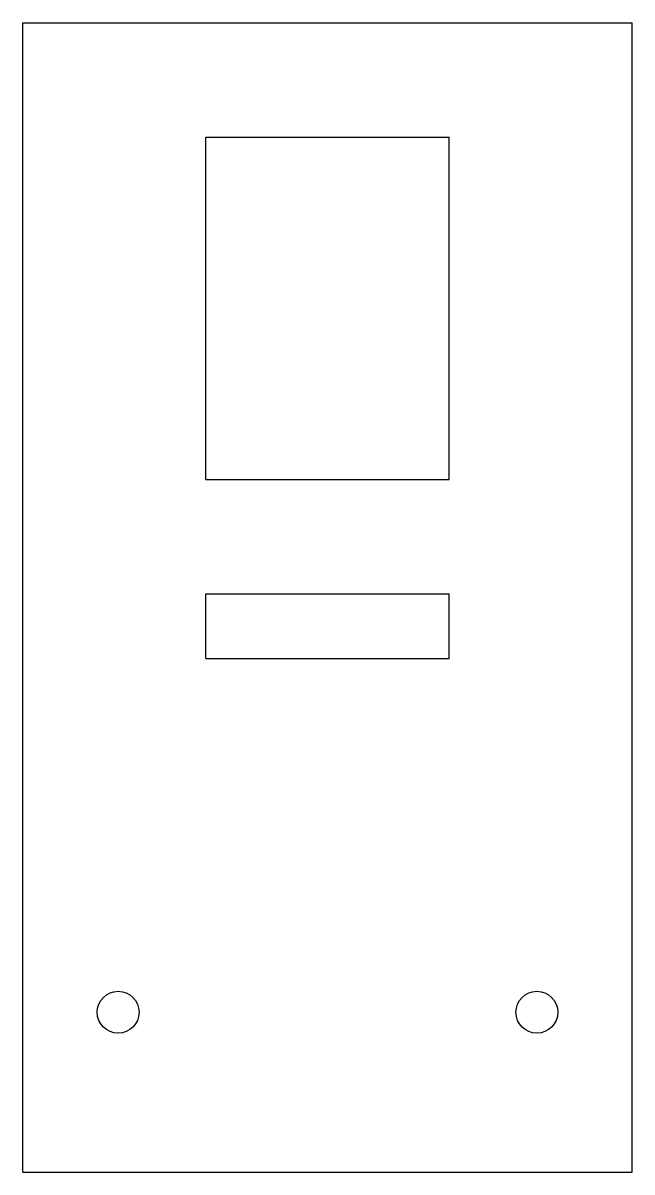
# Model space of a CAD drawing. Header units: millimetres. Extents: x 0 to 160, y -302 to 0.
import ezdxf

# ---------------------------------------------------------------- set-up
doc = ezdxf.new("R2010")
doc.units = ezdxf.units.MM
doc.layers.add('flat', color=7, linetype='CONTINUOUS')

msp = doc.modelspace()

# ---------------------------------------------------------------- linework, layer by layer
at = {"layer": 'flat'}
for p, q in [((0, -302), (0, 0)), ((0, 0), (160, 0)), ((160, -302), (160, 0)), ((48, -120), (48, -30)), ((48, -30), (112, -30)), ((112, -120), (112, -30)), ((48, -120), (112, -120)), ((48, -167), (48, -150)), ((48, -150), (112, -150)), ((112, -167), (112, -150)), ((48, -167), (112, -167)), ((0, -302), (160, -302))]:
    msp.add_line(p, q, dxfattribs=at)
for centre in [(25, -260), (135, -260)]:
    msp.add_circle(centre, 5.5, dxfattribs=at)

doc.saveas('drawing.dxf')
